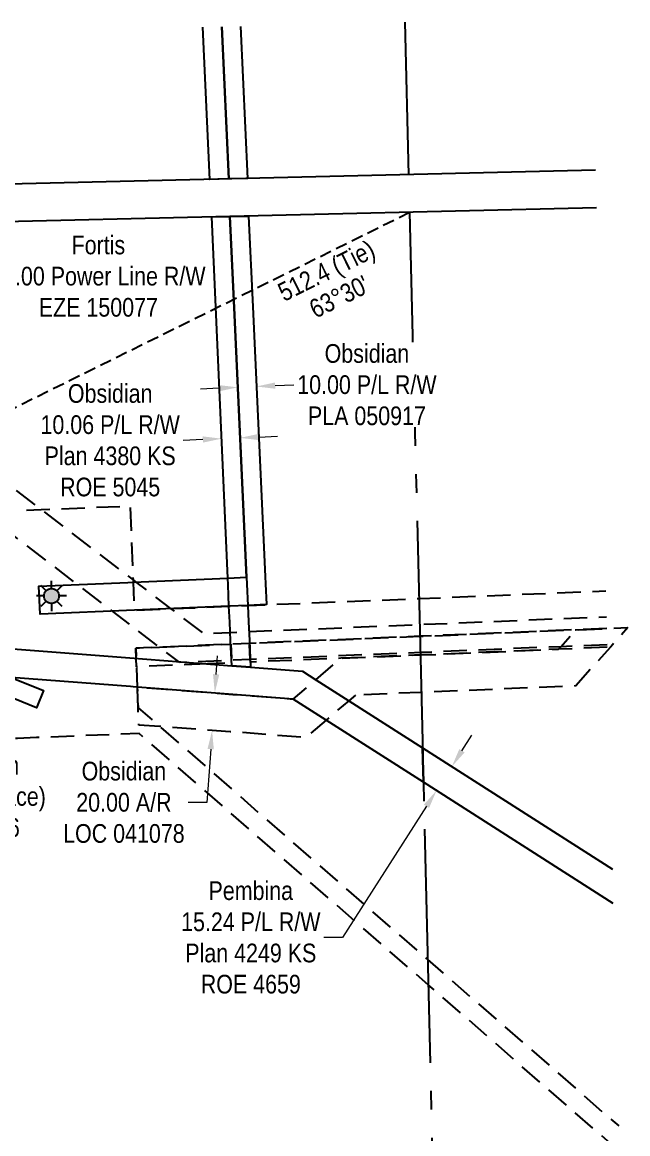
# Model space of a CAD drawing. Extents: x 610158 to 618425, y 5897307 to 5901062.
# Drawn here: x 616157 to 616481, y 5897827 to 5898421 of the extents above; entities that cross this region are included whole.
import ezdxf
from ezdxf.enums import TextEntityAlignment as Align

# ---------------------------------------------------------------- set-up
doc = ezdxf.new("R2010")
doc.units = 0
doc.header["$LTSCALE"] = 5
doc.header["$PDSIZE"] = 0.5
for name, pattern in [('foc-ACCESSROAD', [3.75, 2.5, -1.25]), ('foc-FLOWLINE', [3.75, 2.5, -1.25]), ('foc-QUARTERLINE', [33, 25, -3, 2, -3]), ('foc-TIELINE', [1.875, 1.25, -0.625])]:
    doc.linetypes.add(name, pattern=pattern)
doc.layers.get('Defpoints').update_dxf_attribs({"color": 9})
for name, color, linetype in [('C-AR', 13, 'foc-ACCESSROAD'), ('C-RW', 13, 'Continuous'), ('C-WS', 13, 'foc-ACCESSROAD'), ('C-WS-S', 8, 'Continuous'), ('F-EZE', 190, 'foc-FLOWLINE'), ('F-RW', 190, 'Continuous'), ('L-BD1', 253, 'Continuous'), ('L-SEC', 7, 'Continuous'), ('L-SECQ', 8, 'foc-QUARTERLINE'), ('L-TIE', 7, 'foc-TIELINE')]:
    doc.layers.add(name, color=color, linetype=linetype)
for name, color, linetype, lineweight in [('C-AR-T', 13, 'Continuous', 9), ('C-RW-T', 13, 'Continuous', 9), ('C-WS-T', 13, 'Continuous', 9), ('F-EZE-T', 190, 'Continuous', 9), ('F-RW-T', 190, 'Continuous', 9)]:
    doc.layers.add(name, color=color, linetype=linetype, lineweight=lineweight)
doc.styles.add('80CG', font='ARIALN.TTF', dxfattribs={"height": 10})
doc.styles.add('80L', font='ARIALN.TTF', dxfattribs={"height": 10})
doc.dimstyles.new('Compass 5 000', dxfattribs={"dimscale": 5, "dimtxt": 9, "dimasz": 2, "dimexe": 0.2, "dimexo": 0.0625, "dimgap": 0.5, "dimtad": 0, "dimtih": 1, "dimtoh": 1, "dimzin": 0, "dimdsep": 46, "dimtxsty": '80CG', "dimcen": 0.1, "dimse1": 1, "dimse2": 1, "dimclrd": 256, "dimclrt": 256, "dimaunit": 1, "dimadec": 4, "dimazin": 0, "dimtfac": 0.06, "dimtofl": 0, "dimtmove": 0, "dimatfit": 1, "dimfxl": 0.2, "dimtolj": 1, "dimtzin": 0, "dimlwd": -1, "dimarcsym": 0})

# ---------------------------------------------------------------- blocks, each defined once
blk = doc.blocks.new('*D407')
at = {"layer": 'Defpoints', "color": 0, "transparency": 16777216}
for p in [(616110.24, 5898278.3), (616122.52, 5898245.95), (616108.5, 5898240.63)]:
    blk.add_point(p, dxfattribs=at)
at = {"layer": 'F-EZE-T', "transparency": 16777216}
for p, q in [((616119.59, 5898281.85), (616128.94, 5898285.4)), ((616128.94, 5898285.4), (616138.94, 5898285.4)), ((616086.87, 5898269.43), (616077.52, 5898265.88))]:
    blk.add_line(p, q, dxfattribs=at)
for points in [[(616119, 5898283.41), (616120.18, 5898280.29), (616110.24, 5898278.3)], [(616086.28, 5898270.99), (616087.46, 5898267.87), (616096.22, 5898272.98)]]:
    blk.add_solid(points, dxfattribs=at)
at = {"layer": 'F-EZE-T', "transparency": 16777216, "insert": (616198.08, 5898285.4), "char_height": 10, "attachment_point": 5, "style": '80CG'}
blk.add_mtext('\\A1;Fortis\\P15.00 Power Line R/W\\PEZE 150077', dxfattribs=at)
blk = doc.blocks.new('*D410')
at = {"layer": 'C-AR-T', "transparency": 16777216}
for p, q in [((616261.04, 5898072.51), (616261.76, 5898082.49)), ((616258.13, 5898032.57), (616256.05, 5898004.03)), ((616256.05, 5898004.03), (616246.05, 5898004.03))]:
    blk.add_line(p, q, dxfattribs=at)
for points in [[(616259.37, 5898072.63), (616262.7, 5898072.39), (616260.31, 5898062.54)], [(616256.46, 5898032.69), (616259.79, 5898032.45), (616258.85, 5898042.54)]]:
    blk.add_solid(points, dxfattribs=at)
at = {"layer": 'Defpoints', "color": 0, "transparency": 16777216}
for p in [(616260.74, 5898062.51), (616258.85, 5898042.54), (616259.29, 5898042.51)]:
    blk.add_point(p, dxfattribs=at)
at = {"layer": 'C-AR-T', "transparency": 16777216, "insert": (616211.73, 5898004.03), "char_height": 10, "attachment_point": 5, "style": '80CG'}
blk.add_mtext('\\A1;Obsidian\\P20.00 A/R\\PLOC 041078', dxfattribs=at)
blk = doc.blocks.new('*D431')
at = {"layer": 'C-RW-T', "transparency": 16777216}
for p, q in [((616292.54, 5898226.91), (616302.53, 5898227.37)), ((616262.58, 5898225.53), (616252.59, 5898225.07))]:
    blk.add_line(p, q, dxfattribs=at)
for points in [[(616262.5, 5898227.19), (616262.65, 5898223.86), (616272.57, 5898225.99)], [(616292.47, 5898228.57), (616292.62, 5898225.24), (616282.56, 5898226.45)]]:
    blk.add_solid(points, dxfattribs=at)
at = {"layer": 'Defpoints', "color": 0, "transparency": 16777216}
for p in [(616282.56, 5898226.45), (616273.06, 5898215.31), (616283.05, 5898215.77)]:
    blk.add_point(p, dxfattribs=at)
at = {"layer": 'C-RW-T', "transparency": 16777216, "insert": (616341.62, 5898227.37), "char_height": 10, "attachment_point": 5, "style": '80CG', "bg_fill": 3, "box_fill_scale": 1.1, "bg_fill_color": 256, "bg_fill_true_color": 13158600, "bg_fill_transparency": 0}
blk.add_mtext('\\A1;Obsidian\\P10.00 P/L R/W\\PPLA 050917', dxfattribs=at)
blk = doc.blocks.new('*D445')
at = {"layer": 'Defpoints', "color": 0, "transparency": 16777216}
for p in [(616357.52, 5898042.05), (616349.32, 5898029.21), (616378.83, 5898010.37)]:
    blk.add_point(p, dxfattribs=at)
at = {"layer": 'F-RW-T', "transparency": 16777216}
for p, q in [((616392.4, 5898031.64), (616397.78, 5898040.07)), ((616373.44, 5898001.95), (616328.65, 5897931.78)), ((616328.65, 5897931.78), (616318.65, 5897931.78))]:
    blk.add_line(p, q, dxfattribs=at)
for points in [[(616391, 5898032.54), (616393.81, 5898030.74), (616387.02, 5898023.21)], [(616372.04, 5898002.84), (616374.85, 5898001.05), (616378.83, 5898010.37)]]:
    blk.add_solid(points, dxfattribs=at)
at = {"layer": 'F-RW-T', "transparency": 16777216, "insert": (616279.56, 5897931.78), "char_height": 10, "attachment_point": 5, "style": '80CG'}
blk.add_mtext('\\A1;Pembina\\P15.24 P/L R/W\\PPlan 4249 KS\\PROE 4659', dxfattribs=at)
blk = doc.blocks.new('*D451')
at = {"layer": 'C-RW-T', "transparency": 16777216}
for p, q in [((616253.92, 5898198.1), (616243.48, 5898197.64)), ((616283.81, 5898199.42), (616293.8, 5898199.86))]:
    blk.add_line(p, q, dxfattribs=at)
for points in [[(616253.85, 5898199.77), (616253.99, 5898196.44), (616263.91, 5898198.54)], [(616283.74, 5898201.09), (616283.88, 5898197.76), (616273.82, 5898198.98)]]:
    blk.add_solid(points, dxfattribs=at)
at = {"layer": 'Defpoints', "color": 0, "transparency": 16777216}
for p in [(616263.91, 5898198.54), (616264.19, 5898192.18), (616274.1, 5898192.62)]:
    blk.add_point(p, dxfattribs=at)
at = {"layer": 'C-RW-T', "transparency": 16777216, "insert": (616204.39, 5898197.64), "char_height": 10, "attachment_point": 5, "style": '80CG'}
blk.add_mtext('\\A1;Obsidian\\P10.06 P/L R/W\\PPlan 4380 KS\\PROE 5045', dxfattribs=at)
blk = doc.blocks.new('GAS')
h = blk.add_hatch(color=255)
h.dxf.hatch_style = 1
edge = h.paths.add_edge_path()
edge.add_arc((0, 0), 0.9, 0, 360)
for p, q in [((0, 0.81), (0, 1.62)), ((-0.81, 0), (-1.62, 0)), ((-0.57, 0.57), (-1.14, 1.14)), ((0.57, 0.57), (1.14, 1.14)), ((1.62, 0), (0.81, 0)), ((-0.57, -0.57), (-1.14, -1.14)), ((0, -0.81), (0, -1.62)), ((1.14, -1.14), (0.57, -0.57))]:
    blk.add_line(p, q)
blk.add_circle((0, 0), 0.8)

msp = doc.modelspace()

# ---------------------------------------------------------------- linework, layer by layer
at = {"layer": 'C-AR', "flags": 128}
msp.add_lwpolyline([(616335.451, 5898061.395), (616331.925, 5898058.391), (616319.799, 5898048.06), (616308.856, 5898038.737), (616268.463, 5898041.843), (616230.943, 5898044.578), (616219.714, 5898045.396), (616219.342, 5898054.68), (616218.898, 5898065.725), (616269.998, 5898061.796), (616302.161, 5898059.322), (616314.287, 5898069.653), (616327.72, 5898081.098), (616370.136, 5898082.865), (616443.986, 5898085.941), (616445.183, 5898087.308), (616453.079, 5898096.325), (616481.031, 5898097.489), (616472.988, 5898088.464), (616471.771, 5898087.098), (616453.236, 5898066.301), (616370.619, 5898062.861), (616335.451, 5898061.395)], close=True, dxfattribs=at)
at = {"layer": 'C-RW'}
for points in [[(616264.011, 5898418.789), (616267.799, 5898337.426), (616257.743, 5898337.188), (616253.957, 5898418.538)], [(616274.016, 5898419.039), (616277.804, 5898337.663), (616267.799, 5898337.426), (616264.011, 5898418.789)]]:
    msp.add_lwpolyline(points, dxfattribs=at)
for points in [[(616278.363, 5898317.561), (616280.599, 5898268.971), (616287.232, 5898124.82), (616287.408, 5898120.976), (616287.921, 5898109.834), (616277.93, 5898109.407), (616267.887, 5898108.978), (616217.384, 5898106.816), (616166.984, 5898104.658), (616166.342, 5898119.644), (616213.89, 5898121.679), (616216.769, 5898121.802), (616267.203, 5898123.962), (616277.241, 5898124.391), (616270.609, 5898268.512), (616268.363, 5898317.325)], [(616268.363, 5898317.325), (616270.609, 5898268.512), (616277.241, 5898124.391), (616277.41, 5898120.721), (616277.93, 5898109.407), (616278.331, 5898100.606), (616278.788, 5898090.61), (616279.441, 5898076.354), (616269.343, 5898077.13), (616268.751, 5898090.353), (616268.302, 5898100.349), (616267.887, 5898108.978), (616267.38, 5898120.465), (616267.203, 5898123.962), (616258.676, 5898317.095)], [(616057.525, 5898312.329), (615985.889, 5898200.12), (616092.204, 5898107.657), (616119.446, 5898083.965), (616151.448, 5898070.913), (616168.801, 5898063.836), (616165.004, 5898054.524), (616118.637, 5898073.435), (616114.021, 5898075.319), (616092.532, 5898094.013), (615980.42, 5898191.553), (615577.466, 5897560.376), (615577.036, 5897578.392), (616045.411, 5898312.042)]]:
    msp.add_lwpolyline(points, close=True, dxfattribs=at)
at = {"layer": 'C-WS', "flags": 128}
for points in [[(616476.516, 5897817.583), (616374.399, 5897906.436), (616219.896, 5898040.869), (616164.943, 5898038.663), (616154.886, 5898038.259), (616098.119, 5898035.98), (615811.536, 5897769.603), (615812.354, 5897678.115), (615720.867, 5897677.296), (615720.049, 5897768.784), (615797.138, 5897769.473), (616097.588, 5898049.214), (616095.908, 5898091.077), (616095.352, 5898104.919), (616093.233, 5898157.682), (616126.443, 5898159.015), (616068.138, 5898312.581), (616081.067, 5898312.887), (616139.293, 5898159.532), (616149.835, 5898159.955), (616167.427, 5898160.662), (616215.01, 5898162.571), (616216.596, 5898123.066), (616216.689, 5898121.796), (616217.316, 5898106.813), (616236.807, 5898107.632), (616267.89, 5898108.914), (616277.933, 5898109.332), (616287.924, 5898109.738), (616369.407, 5898113.04), (616469.29, 5898117.128)], [(616469.775, 5898097.02), (616453.079, 5898096.325), (616369.894, 5898092.86), (616278.867, 5898089.068), (616268.829, 5898088.65), (616230.765, 5898087.064), (616218.063, 5898086.535), (616218.283, 5898081.055), (616218.463, 5898076.547), (616218.898, 5898065.725), (616219.342, 5898054.68), (616230.943, 5898044.578), (616374.072, 5897919.944), (616476.192, 5897831.02)]]:
    msp.add_lwpolyline(points, dxfattribs=at)
at = {"layer": 'F-EZE', "flags": 128}
for points in [[(616469.985, 5898088.339), (616445.183, 5898087.308), (616370.104, 5898084.185), (616279.256, 5898080.406), (616269.215, 5898079.989), (616245.167, 5898078.988), (616241.525, 5898078.837), (616240.898, 5898079.316), (616230.765, 5898087.064), (616205.592, 5898106.311), (616187, 5898120.528), (616140.649, 5898155.969), (616139.293, 5898159.532), (616081.067, 5898312.887), (616096.963, 5898313.264), (616149.784, 5898174.152), (616167.427, 5898160.662), (616216.596, 5898123.066), (616218.17, 5898121.862), (616236.807, 5898107.632), (616254.127, 5898094.368), (616268.544, 5898094.968), (616278.57, 5898095.385), (616369.741, 5898099.177), (616469.623, 5898103.332)], [(616470.016, 5898087.022), (616443.986, 5898085.938), (616370.136, 5898082.865), (616327.72, 5898081.098), (616279.316, 5898079.082), (616279.256, 5898080.406), (616278.867, 5898089.068), (616369.894, 5898092.86), (616453.079, 5898096.325), (616469.775, 5898097.02)]]:
    msp.add_lwpolyline(points, dxfattribs=at)
msp.add_lwpolyline([(616256.438, 5898078.122), (616218.463, 5898076.547), (616218.283, 5898081.055), (616218.063, 5898086.535), (616230.765, 5898087.064), (616268.829, 5898088.65), (616269.215, 5898079.989), (616269.275, 5898078.654), (616256.438, 5898078.122)], close=True, dxfattribs=at)
at = {"layer": 'F-RW'}
msp.add_lwpolyline([(616371.335, 5898033.225), (616371.778, 5898014.874), (616319.799, 5898048.06), (616302.161, 5898059.322), (616269.998, 5898061.795), (616216.698, 5898065.894), (616215.23, 5898066.007), (616151.448, 5898070.913), (616118.637, 5898073.435), (616119.446, 5898083.965), (616119.805, 5898088.626), (616214.862, 5898081.318), (616269.343, 5898077.13), (616279.441, 5898076.354), (616307.139, 5898074.219), (616314.287, 5898069.653), (616331.925, 5898058.391), (616371.335, 5898033.225)], close=True, dxfattribs=at)
msp.add_lwpolyline([(616473.321, 5897950.03), (616371.778, 5898014.874), (616371.335, 5898033.225), (616472.878, 5897968.386)], dxfattribs=at)
at = {"layer": 'L-SEC', "flags": 128}
for points in [[(616463.872, 5898342.072), (615559.343, 5898320.641)], [(616464.349, 5898321.968), (615559.823, 5898300.537)]]:
    msp.add_lwpolyline(points, dxfattribs=at)
at = {"layer": 'L-SECQ', "flags": 128}
for points in [[(616361.958, 5898421.234), (616363.929, 5898339.704)], [(616364.414, 5898319.6), (616383.077, 5897547.315)]]:
    msp.add_lwpolyline(points, dxfattribs=at)
at = {"layer": 'L-TIE', "flags": 128}
msp.add_lwpolyline([(615905.081, 5898092.233), (616364.414, 5898319.6)], dxfattribs=at)

# ---------------------------------------------------------------- block references
at = {"layer": 'C-WS-S', "color": 6, "xscale": 4.998132549999935, "yscale": 4.998132549999935, "zscale": 4.998132549999935}
msp.add_blockref('GAS', (616173.028, 5898114.411), dxfattribs=at)

# ---------------------------------------------------------------- texts
at = {"layer": 'C-WS-T', "insert": (616093.005, 5898028.888), "char_height": 9.99237, "attachment_point": 1, "style": '80L'}
msp.add_mtext_dynamic_manual_height_columns('\\pi17.582;Obsidian\\P\\pi3.8615;14-9 (Surface)\\P\\pi17.272;MSL 796', width=78.96468, gutter_width=49.981, heights=[0], dxfattribs=at)
at = {"layer": 'L-BD1', "style": '80L'}
for s, height, p in [('512.4 (Tie)', 9.99627, (616320.504, 5898287.269)), ("63°30'", 9.9963, (616326.823, 5898274.502))]:
    msp.add_text(s, height=height, rotation=26.3351, dxfattribs=at).set_placement(p, align=Align.MIDDLE)

# ---------------------------------------------------------------- dimensions: what is measured, and where the dimension line sits
at = {"layer": 'C-AR-T', "color": 6}
dim = msp.add_linear_dim(base=(616258.853, 5898042.544), p1=(616260.743, 5898062.507), p2=(616259.286, 5898042.512), angle=265.832077, text='Obsidian\\P20.00 A/R\\PLOC 041078', dimstyle='Compass 5 000', dxfattribs=at)
dim.commit()
dim.dimension.update_dxf_attribs({"geometry": '*D410', "text_midpoint": (616211.732, 5898004.033), "dimtype": 161})
at = {"layer": 'F-RW-T', "color": 6}
dim = msp.add_linear_dim(base=(616378.826, 5898010.375), p1=(616357.517, 5898042.049), p2=(616349.321, 5898029.212), angle=237.443751, text='Pembina\\P15.24 P/L R/W\\PPlan 4249 KS\\PROE 4659', dimstyle='Compass 5 000', dxfattribs=at)
dim.commit()
dim.dimension.update_dxf_attribs({"geometry": '*D445', "text_midpoint": (616279.562, 5897931.781), "dimtype": 161})

# ---------------------------------------------------------------- next in the draw order: dimensions: what is measured, and where the dimension line sits
at = {"layer": 'C-RW-T', "color": 6}
dim = msp.add_linear_dim(base=(616282.555, 5898226.447), p1=(616273.057, 5898215.31), p2=(616283.047, 5898215.769), angle=2.634577, text='Obsidian\\P10.00 P/L R/W\\PPLA 050917', dimstyle='Compass 5 000', override={"dimtfill": 1}, dxfattribs=at)
dim.commit()
dim.dimension.update_dxf_attribs({"geometry": '*D431', "text_midpoint": (616341.62, 5898227.367), "dimtype": 161})

# ---------------------------------------------------------------- next in the draw order: dimensions: what is measured, and where the dimension line sits
dim = msp.add_linear_dim(base=(616263.91, 5898198.545), p1=(616274.101, 5898192.62), p2=(616264.191, 5898192.182), angle=182.527908, text='Obsidian\\P10.06 P/L R/W\\PPlan 4380 KS\\PROE 5045', dimstyle='Compass 5 000', dxfattribs=at)
dim.commit()
dim.dimension.update_dxf_attribs({"geometry": '*D451', "text_midpoint": (616204.393, 5898197.643), "dimtype": 161})
at = {"layer": 'F-EZE-T'}
dim = msp.add_linear_dim(base=(616110.238, 5898278.302), p1=(616108.503, 5898240.628), p2=(616122.522, 5898245.951), angle=20.791892, text='Fortis\\P15.00 Power Line R/W\\PEZE 150077', dimstyle='Compass 5 000', dxfattribs=at)
dim.commit()
dim.dimension.update_dxf_attribs({"geometry": '*D407', "text_midpoint": (616198.076, 5898285.402), "dimtype": 161})

doc.saveas('drawing.dxf')
